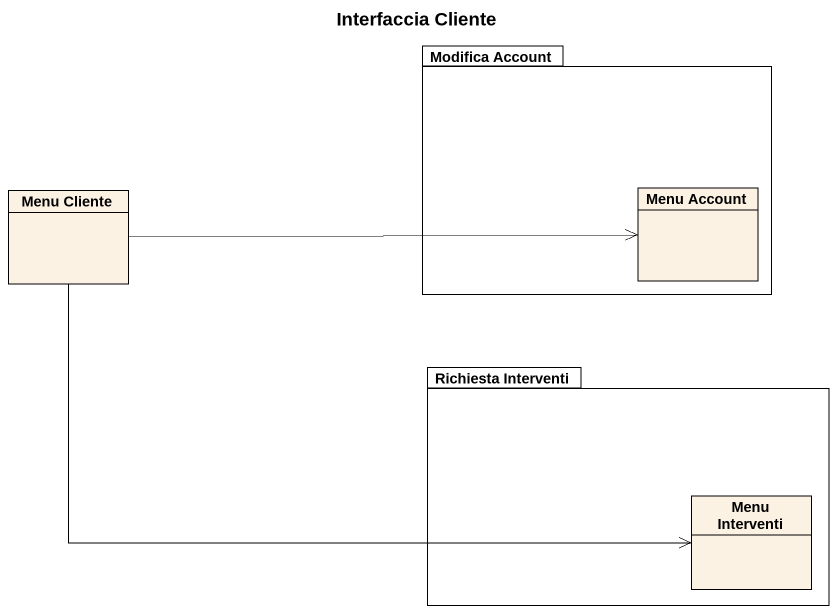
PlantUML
@startuml
title Interfaccia Cliente
hide circle
hide empty members
package "Modifica Account" as Modifica_Account {
  class "Menu Account" as Menu_Account
}
class "Menu Cliente" as Menu_Cliente
package "Richiesta Interventi" as Richiesta_Interventi {
  class "Menu Interventi" as Menu_Interventi
}
Menu_Cliente -right-> Menu_Account
Menu_Cliente -right-> Menu_Interventi
@enduml
